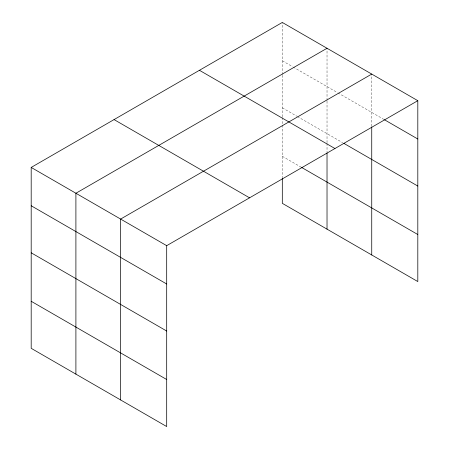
<?xml version="1.0" encoding="UTF-8"?>
<svg xmlns="http://www.w3.org/2000/svg" width="449" height="449" viewBox="0 0 449 449"><rect width="100%" height="100%" fill="white"/><g stroke="black" fill="none" stroke-linecap="round" stroke-linejoin="round"><path stroke-width="0.34" stroke-dasharray="2.25 1.68" d="M282.309 116.824L282.309 75.309M282.309 74.613L282.309 22.45M327.024 101.126L327.024 142.642M327.024 100.43L327.024 48.268M371.738 126.248L371.738 74.085M282.309 60.778L292.58 66.71M293.186 67.058L337.294 92.528M337.901 92.876L383.867 119.412M282.309 107.822L296.811 116.196M297.412 116.544L342.733 142.709M282.309 156.291L301.038 167.107M327.024 143.332L327.024 152.334M282.309 117.515L282.309 124.44M282.309 125.131L282.309 177.737"/><path stroke-width="0.67" d="M371.738 126.944L371.738 254.97M282.309 178.427L282.309 203.335L417.811 281.568L417.811 100.683L282.309 22.45L31.189 167.432L31.189 348.317L166.691 426.55L166.691 245.665L31.189 167.432M327.024 48.268L75.903 193.25L75.903 374.135M371.738 74.085L120.624 219.067L120.624 399.952M166.691 245.665L417.811 100.683M384.473 119.765L417.811 139.01M343.945 143.411L417.811 186.054M199.44 70.297L334.943 148.529M301.644 167.455L417.811 234.524M114.057 119.586L249.56 197.824M31.189 205.76L166.691 283.993M31.189 252.804L166.691 331.036M31.189 301.273L166.691 379.506M327.024 153.025L327.024 229.153"/></g></svg>
